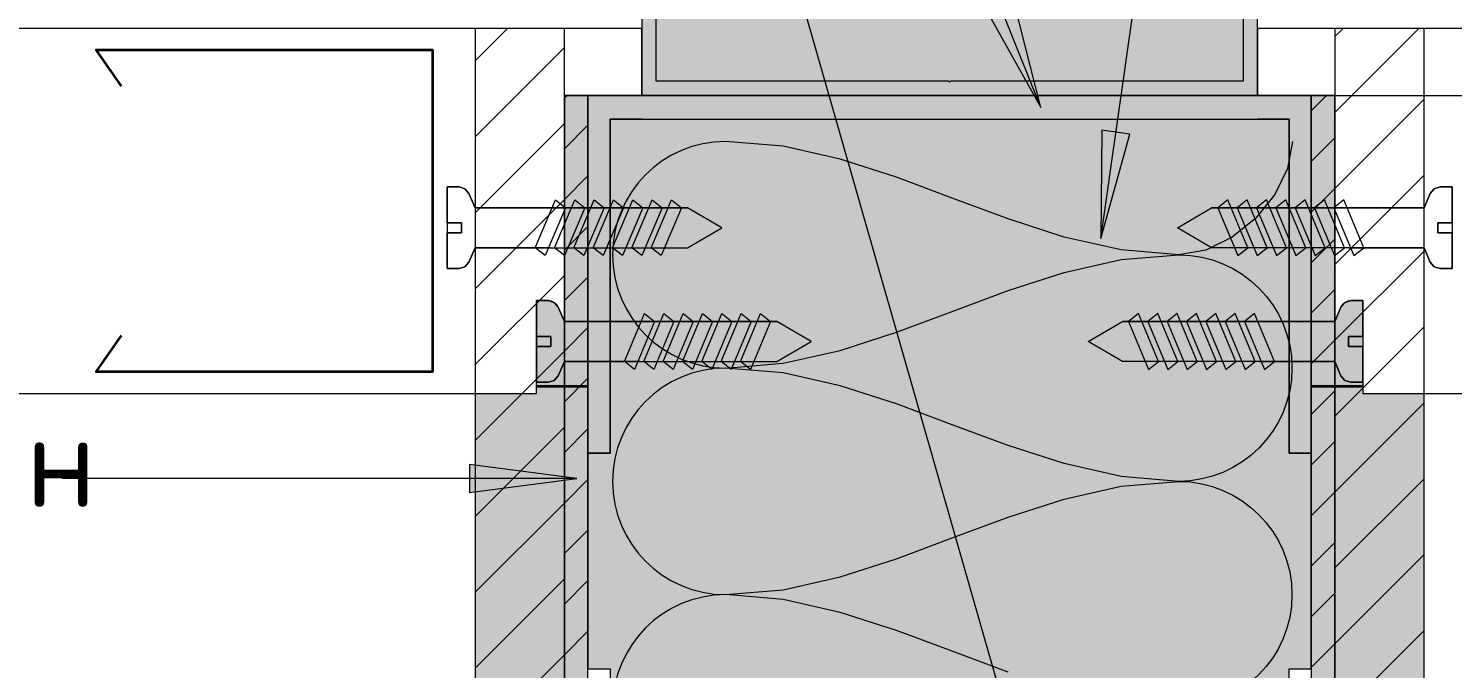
# Model space of a CAD drawing. Header units: millimetres. Extents: x -7839 to 81213, y -1545 to 30369.
# Drawn here: x 77349 to 79761, y 9163 to 10248 of the extents above; entities that cross this region are included whole.
import ezdxf

# ---------------------------------------------------------------- set-up
doc = ezdxf.new("R2010")
doc.units = ezdxf.units.MM
doc.layers.add('PDF _Геометрия', color=7, linetype='Continuous')
doc.layers.add('PDF _Текст', color=7, linetype='Continuous')
doc.layers.add('PDF _Сплошная заливка', color=7, linetype='Continuous', true_color=0xffffff)
doc.styles.add('PDF ISOCPEUR', font='isocpeur.ttf')

msp = doc.modelspace()

# ---------------------------------------------------------------- hatches: boundary and pattern name
at = {"layer": 'PDF _Сплошная заливка', "lineweight": 25, "transparency": 33554559}
h = msp.add_hatch(color=256, dxfattribs=at)
h.paths.add_polyline_path([(79157.165, 8596.28), (79484.531, 8596.28), (79484.531, 9162.647), (79521.878, 9162.647), (79521.878, 9528.129), (79484.531, 9528.129), (79484.531, 10094.496), (78334.285, 10094.496), (78334.285, 9528.129), (78296.939, 9528.129), (78296.939, 9162.647), (78334.285, 9162.647), (78334.285, 8596.28)], flags=0)
h.paths.add_polyline_path([(78530.503, 10134.534), (79430.917, 10134.534), (79430.917, 10981.864), (78387.899, 10981.864), (78387.899, 10134.534)], flags=0)
at = {"layer": 'PDF _Сплошная заливка', "lineweight": 25, "true_color": 0xc0c0c0, "transparency": 33554559}
for points in [[(78296.939, 8556.242), (78296.939, 10134.534), (78256.9, 10134.534), (78256.9, 8593.589), (77690.533, 8593.589), (77690.533, 8556.242), (78256.9, 8556.242)], [(79521.878, 8556.242), (80128.284, 8556.242), (80128.284, 8593.589), (79561.917, 8593.589), (79561.917, 10134.534), (79521.878, 10134.534), (79521.878, 8593.589)]]:
    msp.add_hatch(color=9, dxfattribs=at).paths.add_polyline_path(points)
at = {"layer": 'PDF _Сплошная заливка', "lineweight": 25, "transparency": 33554559}
for color, points in [(7, [(78296.939, 9528.129), (78334.285, 9528.129), (78334.285, 10094.496), (79484.531, 10094.496), (79484.531, 9528.129), (79521.878, 9528.129), (79521.878, 10134.534), (78296.939, 10134.534), (78296.939, 9641.708)]), (256, [(78105.67, 8593.589), (78256.9, 8593.589), (78256.9, 9751.599), (78244.45, 9779.413), (78238.016, 9784.827), (78229.835, 9786.77), (78209.6, 9786.77), (78209.6, 9629.58), (78105.67, 9629.58), (78105.67, 8596.28)]), (256, [(79713.147, 8593.589), (79713.147, 9629.58), (79609.216, 9629.58), (79609.216, 9786.77), (79584.777, 9786.278), (79577.267, 9782.497), (79572.259, 9775.742), (79561.917, 9751.599), (79561.917, 8593.589)])]:
    msp.add_hatch(color=color, dxfattribs=at).paths.add_polyline_path(points)

# ---------------------------------------------------------------- linework, layer by layer
at = {"layer": 'PDF _Геометрия', "lineweight": 9, "transparency": 33554687}
for points in [[(79064.115, 10114.338), (77827.644, 13202.038), (72913.572, 13195.666)], [(79154.24, 8566.121), (77827.644, 13202.038), (77464.415, 13202.038), (76857.697, 13202.038)], [(79165.376, 9892.037), (79527.646, 12435.122), (79703.757, 12435.122)], [(79430.917, 10134.534), (79430.917, 10981.864), (78387.899, 10981.864), (78387.899, 10134.534)], [(78105.67, 10192.962), (78160.745, 10248.038)], [(80974.053, 10248.038), (79430.917, 10248.038), (79430.917, 10134.534), (79561.917, 10134.534), (79561.917, 9856.188), (79561.917, 9751.599), (79572.259, 9775.742), (79574.368, 9779.413), (79577.267, 9782.497), (79580.801, 9784.827), (79584.777, 9786.278), (79588.982, 9786.77), (79609.216, 9786.77), (79609.216, 9629.58), (80974.053, 9629.58)], [(79561.917, 10234.191), (79575.764, 10248.038)], [(79561.917, 10105.554), (79704.402, 10248.038)], [(78105.67, 10064.324), (78256.9, 10215.555)], [(78256.9, 10129.799), (78261.635, 10134.534)], [(79521.878, 10108.397), (79548.015, 10134.534)], [(79521.878, 10134.534), (80136.481, 10134.534), (80227.443, 10134.534)], [(79561.917, 9976.915), (79713.147, 10128.146)], [(78105.67, 9935.687), (78256.9, 10086.917)], [(78256.9, 10044.041), (78296.939, 10084.08)], [(78387.899, 10094.496), (78334.285, 10094.496), (78334.285, 9528.129), (78296.939, 9528.129), (78296.939, 9162.647), (78334.285, 9162.647), (78334.285, 8596.28), (79484.531, 8596.28), (79484.531, 9162.647), (79521.878, 9162.647), (79521.878, 9528.129), (79484.531, 9528.129), (79484.531, 10094.496), (79430.917, 10094.496)], [(79521.878, 10022.638), (79561.917, 10062.677)], [(78256.9, 9958.282), (78296.939, 9998.321)], [(79561.917, 9848.277), (79713.147, 9999.508)], [(79521.878, 9936.88), (79561.917, 9976.919)], [(78105.67, 9807.048), (78256.9, 9958.279)], [(78256.9, 9872.524), (78296.939, 9912.562)], [(79521.878, 9851.121), (79561.917, 9891.159)], [(79561.917, 9719.639), (79713.147, 9870.87)], [(78105.67, 9678.41), (78256.9, 9829.641)], [(78256.9, 9786.765), (78296.939, 9826.803)], [(79521.878, 9765.362), (79561.917, 9805.401)], [(78256.9, 9701.006), (78296.939, 9741.045)], [(79561.917, 9591.001), (79713.147, 9742.232)], [(78105.67, 9549.772), (78256.9, 9701.003)], [(79521.878, 9679.603), (79561.917, 9719.642)], [(78256.9, 9615.247), (78296.939, 9655.286)], [(79521.878, 9593.845), (79561.917, 9633.884)], [(79561.917, 9462.363), (79713.147, 9613.594)], [(78105.67, 9421.134), (78256.9, 9572.365)], [(78256.9, 9529.489), (78296.939, 9569.527)], [(79521.878, 9508.086), (79561.917, 9548.125)], [(78278.087, 9485.303), (78096.165, 9509.253), (78096.165, 9461.352), (78278.087, 9485.303), (77569.578, 9485.303), (77407.171, 9485.303)], [(78256.9, 9443.73), (78296.939, 9483.769)], [(79561.917, 9333.725), (79713.147, 9484.956)], [(79521.878, 9422.328), (79561.917, 9462.366)], [(78105.67, 9292.496), (78256.9, 9443.727)], [(78256.9, 9357.971), (78296.939, 9398.01)], [(79521.878, 9336.569), (79561.917, 9376.607)], [(79561.917, 9205.087), (79713.147, 9356.318)], [(78105.67, 9163.858), (78256.9, 9315.089)], [(78256.9, 9272.213), (78296.939, 9312.251)], [(79521.878, 9250.81), (79561.917, 9290.849)], [(78256.9, 9186.454), (78296.939, 9226.493)], [(79561.917, 9076.449), (79713.147, 9227.68)], [(79521.878, 9165.051), (79561.917, 9205.09)], [(78105.67, 9035.22), (78256.9, 9186.451)]]:
    msp.add_lwpolyline(points, dxfattribs=at)
at = {"layer": 'PDF _Геометрия', "lineweight": 20, "transparency": 33554687}
for points in [[(78412.156, 10649.979), (78406.753, 10656.007), (78400.172, 10651.293), (78387.899, 10596.009), (78387.899, 10134.534), (79430.917, 10134.534), (79430.917, 10596.009), (79418.645, 10651.293), (79412.065, 10656.007), (79406.661, 10649.979), (79406.661, 10158.791), (78910.986, 10158.791), (78909.409, 10157.214), (78907.832, 10158.791), (78412.156, 10158.791)], [(78078.605, 9979.498), (78058.37, 9979.498), (78058.37, 9841.237), (78078.605, 9841.237), (78088.621, 9844.243), (78095.327, 9852.265), (78088.621, 9844.243), (78078.605, 9841.237), (78058.37, 9841.237), (78058.37, 9901.878), (78082.626, 9901.878), (78082.626, 9918.857), (78058.37, 9918.857), (78058.37, 9979.498)], [(79740.212, 9979.498), (79760.447, 9979.498), (79760.447, 9841.237), (79740.212, 9841.237), (79730.197, 9844.243), (79723.491, 9852.265), (79730.197, 9844.243), (79740.212, 9841.237), (79760.447, 9841.237), (79760.447, 9901.878), (79736.192, 9901.878), (79736.192, 9918.857), (79760.447, 9918.857), (79760.447, 9979.498)], [(78258.631, 9944.326), (78224.672, 9863.068), (78207.693, 9876.409), (78241.652, 9957.667)], [(78291.378, 9944.326), (78257.418, 9863.068), (78240.439, 9876.409), (78274.397, 9957.667)], [(78324.123, 9944.326), (78290.165, 9863.068), (78273.185, 9876.409), (78307.144, 9957.667)], [(78356.869, 9944.326), (78322.91, 9863.068), (78305.931, 9876.409), (78339.889, 9957.667)], [(78389.615, 9944.326), (78355.657, 9863.068), (78338.676, 9876.409), (78372.636, 9957.667)], [(78422.361, 9944.326), (78388.402, 9863.068), (78371.423, 9876.409), (78405.381, 9957.667)], [(78455.106, 9944.326), (78421.148, 9863.068), (78404.168, 9876.409), (78438.127, 9957.667)], [(79363.711, 9944.326), (79397.669, 9863.068), (79414.648, 9876.409), (79380.69, 9957.667)], [(79396.456, 9944.326), (79430.416, 9863.068), (79447.395, 9876.409), (79413.435, 9957.667)], [(79429.203, 9944.326), (79463.161, 9863.068), (79480.14, 9876.409), (79446.182, 9957.667)], [(79461.948, 9944.326), (79495.907, 9863.068), (79512.886, 9876.409), (79478.927, 9957.667)], [(79494.695, 9944.326), (79528.653, 9863.068), (79545.632, 9876.409), (79511.674, 9957.667)], [(79527.44, 9944.326), (79561.399, 9863.068), (79578.378, 9876.409), (79544.419, 9957.667)], [(79560.186, 9944.326), (79594.144, 9863.068), (79611.125, 9876.409), (79577.165, 9957.667)], [(78209.6, 9786.77), (78209.6, 9648.51), (78229.835, 9648.51), (78239.851, 9651.515), (78246.558, 9659.538), (78239.851, 9651.515), (78229.835, 9648.51), (78209.6, 9648.51), (78209.6, 9709.151), (78233.857, 9709.151), (78233.857, 9726.13), (78209.6, 9726.13)], [(79609.216, 9786.77), (79609.216, 9648.51), (79588.982, 9648.51), (79578.966, 9651.515), (79572.259, 9659.538), (79578.966, 9651.515), (79588.982, 9648.51), (79609.216, 9648.51), (79609.216, 9709.151), (79584.96, 9709.151), (79584.96, 9726.13), (79609.216, 9726.13)], [(78409.862, 9751.599), (78375.903, 9670.34), (78358.924, 9683.682), (78392.882, 9764.94)], [(78442.608, 9751.599), (78408.65, 9670.34), (78391.669, 9683.682), (78425.629, 9764.94)], [(78475.354, 9751.599), (78441.395, 9670.34), (78424.416, 9683.682), (78458.374, 9764.94)], [(78508.099, 9751.599), (78474.141, 9670.34), (78457.161, 9683.682), (78491.12, 9764.94)], [(78540.846, 9751.599), (78506.887, 9670.34), (78489.908, 9683.682), (78523.866, 9764.94)], [(78573.591, 9751.599), (78539.633, 9670.34), (78522.653, 9683.682), (78556.612, 9764.94)], [(78606.338, 9751.599), (78572.378, 9670.34), (78555.399, 9683.682), (78589.359, 9764.94)], [(79212.48, 9751.599), (79246.438, 9670.34), (79263.418, 9683.682), (79229.459, 9764.94)], [(79245.225, 9751.599), (79279.184, 9670.34), (79296.163, 9683.682), (79262.205, 9764.94)], [(79277.971, 9751.599), (79311.931, 9670.34), (79328.91, 9683.682), (79294.95, 9764.94)], [(79310.717, 9751.599), (79344.676, 9670.34), (79361.655, 9683.682), (79327.697, 9764.94)], [(79343.463, 9751.599), (79377.422, 9670.34), (79394.401, 9683.682), (79360.442, 9764.94)], [(79376.21, 9751.599), (79410.168, 9670.34), (79427.147, 9683.682), (79393.189, 9764.94)], [(79408.955, 9751.599), (79442.914, 9670.34), (79459.893, 9683.682), (79425.934, 9764.94)]]:
    msp.add_lwpolyline(points, close=True, dxfattribs=at)
at = {"layer": 'PDF _Геометрия', "lineweight": 9, "transparency": 33554687}
for points in [[(79064.115, 10114.338), (79018.719, 10292.125), (78974.252, 10274.318)], [(75501.185, 10248.038), (75501.185, 8556.242), (76119.719, 8556.242), (76119.719, 9629.58), (78209.6, 9629.58), (78209.6, 9786.77), (78229.835, 9786.77), (78234.04, 9786.278), (78238.016, 9784.827), (78241.55, 9782.497), (78244.45, 9779.413), (78246.558, 9775.742), (78256.9, 9751.599), (78256.9, 9856.188), (78256.9, 10134.534), (78387.899, 10134.534), (78387.899, 10248.038)], [(78256.9, 10248.038), (78105.67, 10248.038), (78105.67, 8593.589), (78256.9, 8593.589)], [(79713.147, 10248.038), (79561.917, 10248.038), (79561.917, 8593.589), (79713.147, 8593.589)], [(78296.939, 8556.242), (78296.939, 10134.534), (78256.9, 10134.534), (78256.9, 8593.589), (77690.533, 8593.589), (77690.533, 8556.242)], [(79521.878, 10134.534), (78296.939, 10134.534), (78296.939, 9528.129), (78334.285, 9528.129), (78334.285, 10094.496), (79484.531, 10094.496), (79484.531, 9528.129), (79521.878, 9528.129)], [(79521.878, 8556.242), (80128.284, 8556.242), (80128.284, 8593.589), (79561.917, 8593.589), (79561.917, 10134.534), (79521.878, 10134.534)], [(79165.376, 9892.037), (79214.743, 10068.763), (79167.321, 10075.518)]]:
    msp.add_lwpolyline(points, close=True, dxfattribs=at)
at = {"layer": 'PDF _Геометрия', "lineweight": 35, "transparency": 33554687}
for points in [[(77507.051, 10150.317), (77463.986, 10211.819), (78033.472, 10211.819), (78033.472, 9666.055), (77463.986, 9666.055), (77507.051, 9727.557)], [(78209.6, 9641.708), (78296.939, 9641.708)], [(79521.878, 9641.708), (79609.216, 9641.708)]]:
    msp.add_lwpolyline(points, dxfattribs=at)
at = {"layer": 'PDF _Геометрия', "lineweight": 9, "transparency": 33554687}
for points in [[(79489.941, 10056.596), (79482.003, 10010.94), (79460.272, 9966.578), (79427.873, 9926.635), (79387.93, 9894.236), (79343.569, 9872.505), (79297.913, 9864.568, -0.99662404), (79297.913, 9480.51, -0.99662554), (79297.913, 9096.453, -0.99662554), (79297.913, 8712.397), (79199.959, 8720.648), (79103.668, 8742.401), (79008.485, 8773.156), (78913.855, 8808.411), (78819.227, 8843.666), (78724.043, 8874.421), (78627.753, 8896.174), (78529.799, 8904.425), (78484.143, 8896.487), (78439.781, 8874.756), (78399.839, 8842.357), (78367.44, 8802.414), (78345.709, 8758.053), (78337.77, 8712.397)], [(79008.485, 9157.213), (78913.855, 9192.468), (78819.227, 9227.723), (78724.043, 9258.478), (78627.753, 9280.231), (78529.799, 9288.482), (78627.753, 9296.733), (78724.043, 9318.486), (78819.227, 9349.241), (78913.855, 9384.496), (79008.485, 9419.751), (79103.668, 9450.506), (79199.959, 9472.259), (79297.913, 9480.51), (79199.959, 9488.761), (79103.668, 9510.515), (79008.485, 9541.269), (78913.855, 9576.524), (78819.227, 9611.78), (78724.043, 9642.534), (78627.753, 9664.288), (78529.799, 9672.539), (78627.753, 9680.79), (78724.043, 9702.543), (78819.227, 9733.298), (78913.855, 9768.553), (79008.485, 9803.808), (79103.668, 9834.563), (79199.959, 9856.316), (79297.913, 9864.568), (79199.959, 9872.818), (79103.668, 9894.572), (79008.485, 9925.326), (78913.855, 9960.581), (78819.227, 9995.837), (78724.043, 10026.591), (78627.753, 10048.344), (78529.799, 10056.596, 0.996626), (78529.799, 9672.539, 0.996626), (78529.799, 9288.482, 0.996626), (78529.799, 8904.425)]]:
    msp.add_lwpolyline(points, format="xyb", dxfattribs=at)
at = {"layer": 'PDF _Геометрия', "lineweight": 20, "transparency": 33554687}
for points in [[(78233.621, 9944.326), (78122.076, 9944.326), (78105.67, 9944.326), (78095.327, 9968.469), (78105.67, 9944.326), (78095.327, 9968.469), (78088.621, 9976.492), (78078.605, 9979.498), (78088.621, 9976.492), (78078.605, 9979.498), (78058.37, 9979.498), (78058.37, 9918.857), (78082.626, 9918.857), (78082.626, 9901.878), (78058.37, 9901.878), (78058.37, 9841.237), (78078.605, 9841.237), (78088.621, 9844.243), (78095.327, 9852.265), (78105.67, 9876.409), (78465.566, 9876.409), (78523.496, 9910.368), (78465.566, 9944.326), (78105.67, 9944.326), (78465.566, 9944.326)], [(78095.327, 9968.469), (78088.621, 9976.492)], [(78088.621, 9976.492), (78095.327, 9968.469)], [(79585.197, 9944.326), (79696.741, 9944.326), (79713.147, 9944.326), (79723.491, 9968.469), (79713.147, 9944.326), (79723.491, 9968.469), (79730.197, 9976.492), (79740.212, 9979.498), (79730.197, 9976.492), (79740.212, 9979.498), (79760.447, 9979.498), (79760.447, 9918.857), (79736.192, 9918.857), (79736.192, 9901.878), (79760.447, 9901.878), (79760.447, 9841.237), (79740.212, 9841.237), (79730.197, 9844.243), (79723.491, 9852.265), (79713.147, 9876.409), (79353.25, 9876.409), (79295.321, 9910.368), (79353.25, 9944.326), (79713.147, 9944.326), (79353.25, 9944.326)], [(79723.491, 9968.469), (79730.197, 9976.492)], [(79730.197, 9976.492), (79723.491, 9968.469)], [(78233.621, 9876.409), (78122.076, 9876.409), (78105.67, 9876.409), (78095.327, 9852.265), (78105.67, 9876.409), (78465.566, 9876.409)], [(79585.197, 9876.409), (79696.741, 9876.409), (79713.147, 9876.409), (79723.491, 9852.265), (79713.147, 9876.409), (79353.25, 9876.409)], [(78238.016, 9784.315), (78229.835, 9786.77), (78238.016, 9784.315), (78229.835, 9786.77), (78209.6, 9786.77), (78209.6, 9726.13), (78233.857, 9726.13), (78233.857, 9709.151), (78209.6, 9709.151), (78209.6, 9648.51), (78229.835, 9648.51), (78239.851, 9651.515), (78246.558, 9659.538), (78256.9, 9683.682), (78616.797, 9683.682), (78674.726, 9717.64), (78616.797, 9751.599)], [(78229.835, 9786.77), (78209.6, 9786.77)], [(78209.6, 9786.77), (78229.835, 9786.77)], [(78240.911, 9782.497), (78246.558, 9775.742), (78256.9, 9751.599), (78246.558, 9775.742), (78240.911, 9782.497), (78246.558, 9775.742), (78256.9, 9751.599), (78616.797, 9751.599), (78256.9, 9751.599), (78273.307, 9751.599), (78384.852, 9751.599)], [(79580.801, 9784.315), (79588.982, 9786.77), (79580.801, 9784.315), (79588.982, 9786.77), (79609.216, 9786.77), (79609.216, 9726.13), (79584.96, 9726.13), (79584.96, 9709.151), (79609.216, 9709.151), (79609.216, 9648.51), (79588.982, 9648.51), (79578.966, 9651.515), (79572.259, 9659.538), (79561.917, 9683.682), (79202.02, 9683.682), (79144.09, 9717.64), (79202.02, 9751.599)], [(79577.905, 9782.497), (79572.259, 9775.742), (79561.917, 9751.599), (79572.259, 9775.742), (79577.905, 9782.497), (79572.259, 9775.742), (79561.917, 9751.599), (79202.02, 9751.599), (79561.917, 9751.599), (79545.51, 9751.599), (79433.965, 9751.599)], [(79588.982, 9786.77), (79609.216, 9786.77)], [(79609.216, 9786.77), (79588.982, 9786.77)], [(78384.852, 9683.682), (78273.307, 9683.682), (78256.9, 9683.682), (78246.558, 9659.538), (78256.9, 9683.682), (78616.797, 9683.682)], [(79433.965, 9683.682), (79545.51, 9683.682), (79561.917, 9683.682), (79572.259, 9659.538), (79561.917, 9683.682), (79202.02, 9683.682)]]:
    msp.add_lwpolyline(points, dxfattribs=at)
at = {"layer": 'PDF _Сплошная заливка', "color": 7, "lineweight": 9, "transparency": 33554559}
for points in [[(79064.115, 10114.338), (79018.719, 10292.125), (78974.252, 10274.318)], [(79165.376, 9892.037), (79214.743, 10068.763), (79167.321, 10075.518)], [(78278.087, 9485.303), (78096.165, 9509.253), (78096.165, 9461.352)]]:
    msp.add_solid(points, dxfattribs=at)

# ---------------------------------------------------------------- texts
at = {"layer": 'PDF _Текст', "lineweight": 25, "transparency": 33554687, "insert": (76421.64, 9493.574), "char_height": 154.027, "attachment_point": 4, "style": 'PDF ISOCPEUR'}
msp.add_mtext('Кронштейн', dxfattribs=at)

doc.saveas('drawing.dxf')
